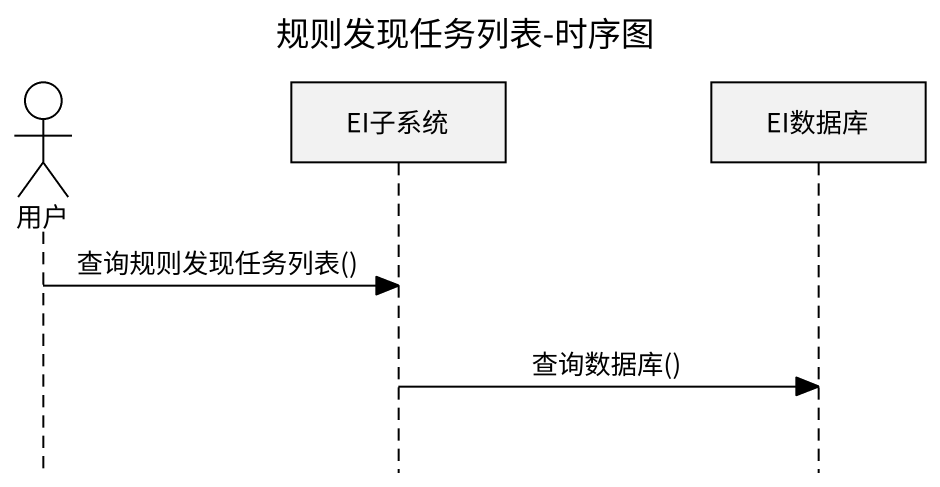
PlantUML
@startuml
title 规则发现任务列表-时序图
hide footbox
actor 用户
participant EI子系统
participant EI数据库

用户 -> EI子系统 : 查询规则发现任务列表()
EI子系统 -> EI数据库 : 查询数据库()
@enduml
